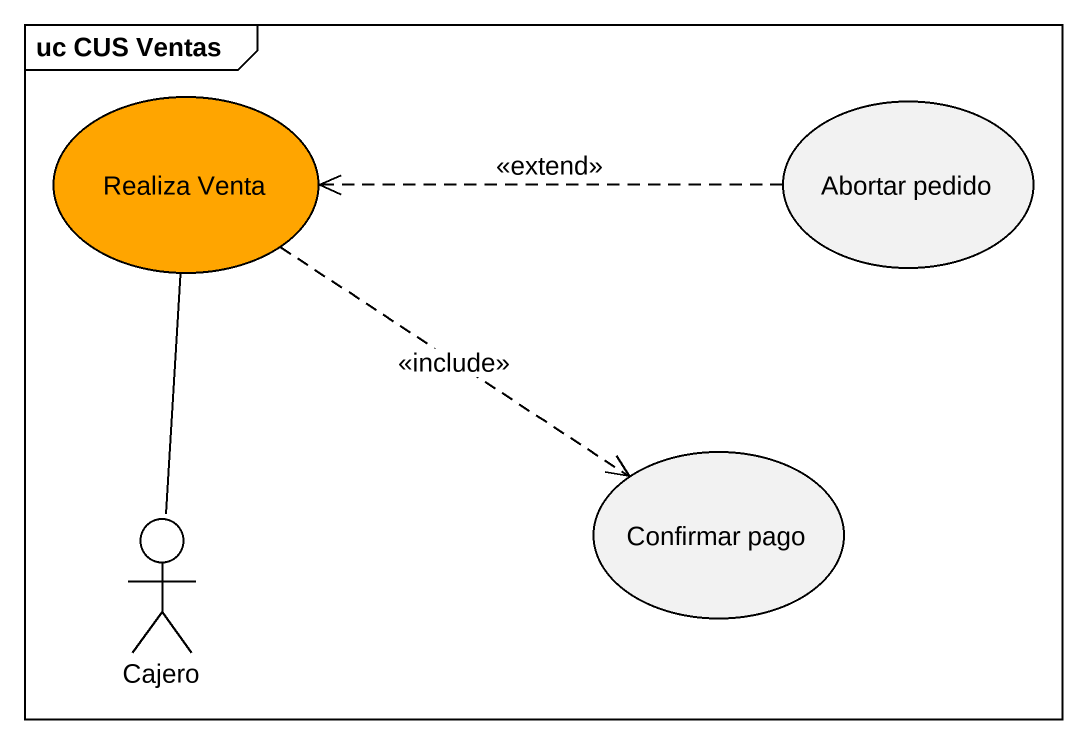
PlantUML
@startuml
mainframe uc CUS Ventas
usecase "Realiza Venta" as Realiza_Venta #FFA500
usecase "Abortar pedido" as Abortar_pedido
usecase "Confirmar pago" as Confirmar_pago
actor Cajero
Realiza_Venta ..> Confirmar_pago : <<include>>
Abortar_pedido .left.> Realiza_Venta : <<extend>>
Cajero -up- Realiza_Venta
@enduml
